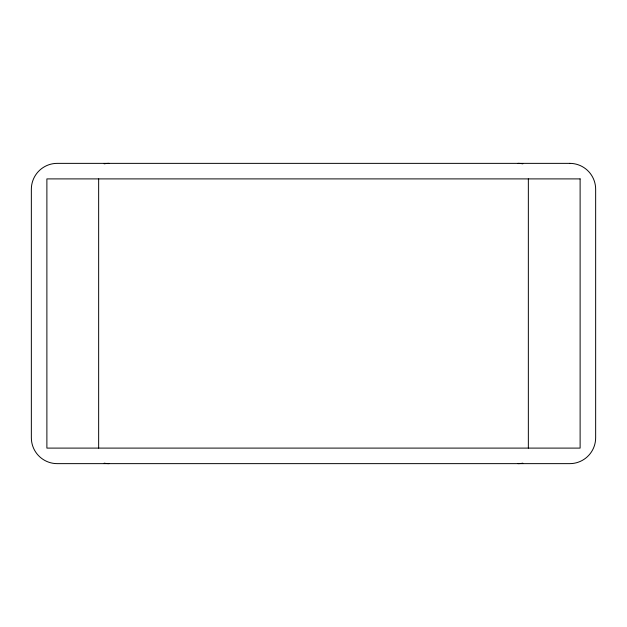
<?xml version="1.0" encoding="UTF-8"?>
<svg xmlns="http://www.w3.org/2000/svg" width="627" height="627" viewBox="0 0 627 627"><rect width="100%" height="100%" fill="white"/><g stroke="black" fill="none" stroke-linecap="round" stroke-linejoin="round"><path stroke-width="0.94" d="M528.349 178.899L528.349 448.101M98.651 178.899L98.651 448.101M522.816 463.181A25.887 25.887 0 0 1 517.996 463.635M109.004 463.635A25.887 25.887 0 0 1 104.184 463.181M104.184 163.819A25.887 25.887 0 0 1 109.004 163.365M517.996 163.365A25.887 25.887 0 0 1 522.816 163.819M569.763 163.365L57.237 163.365A25.887 25.887 0 0 0 31.35 189.252L31.35 437.748A25.887 25.887 0 0 0 57.237 463.635L569.763 463.635A25.887 25.887 0 0 0 595.65 437.748L595.65 189.252A25.887 25.887 0 0 0 569.763 163.365M580.116 178.899L46.884 178.899L46.884 448.101L580.116 448.101L580.116 178.899"/></g></svg>
